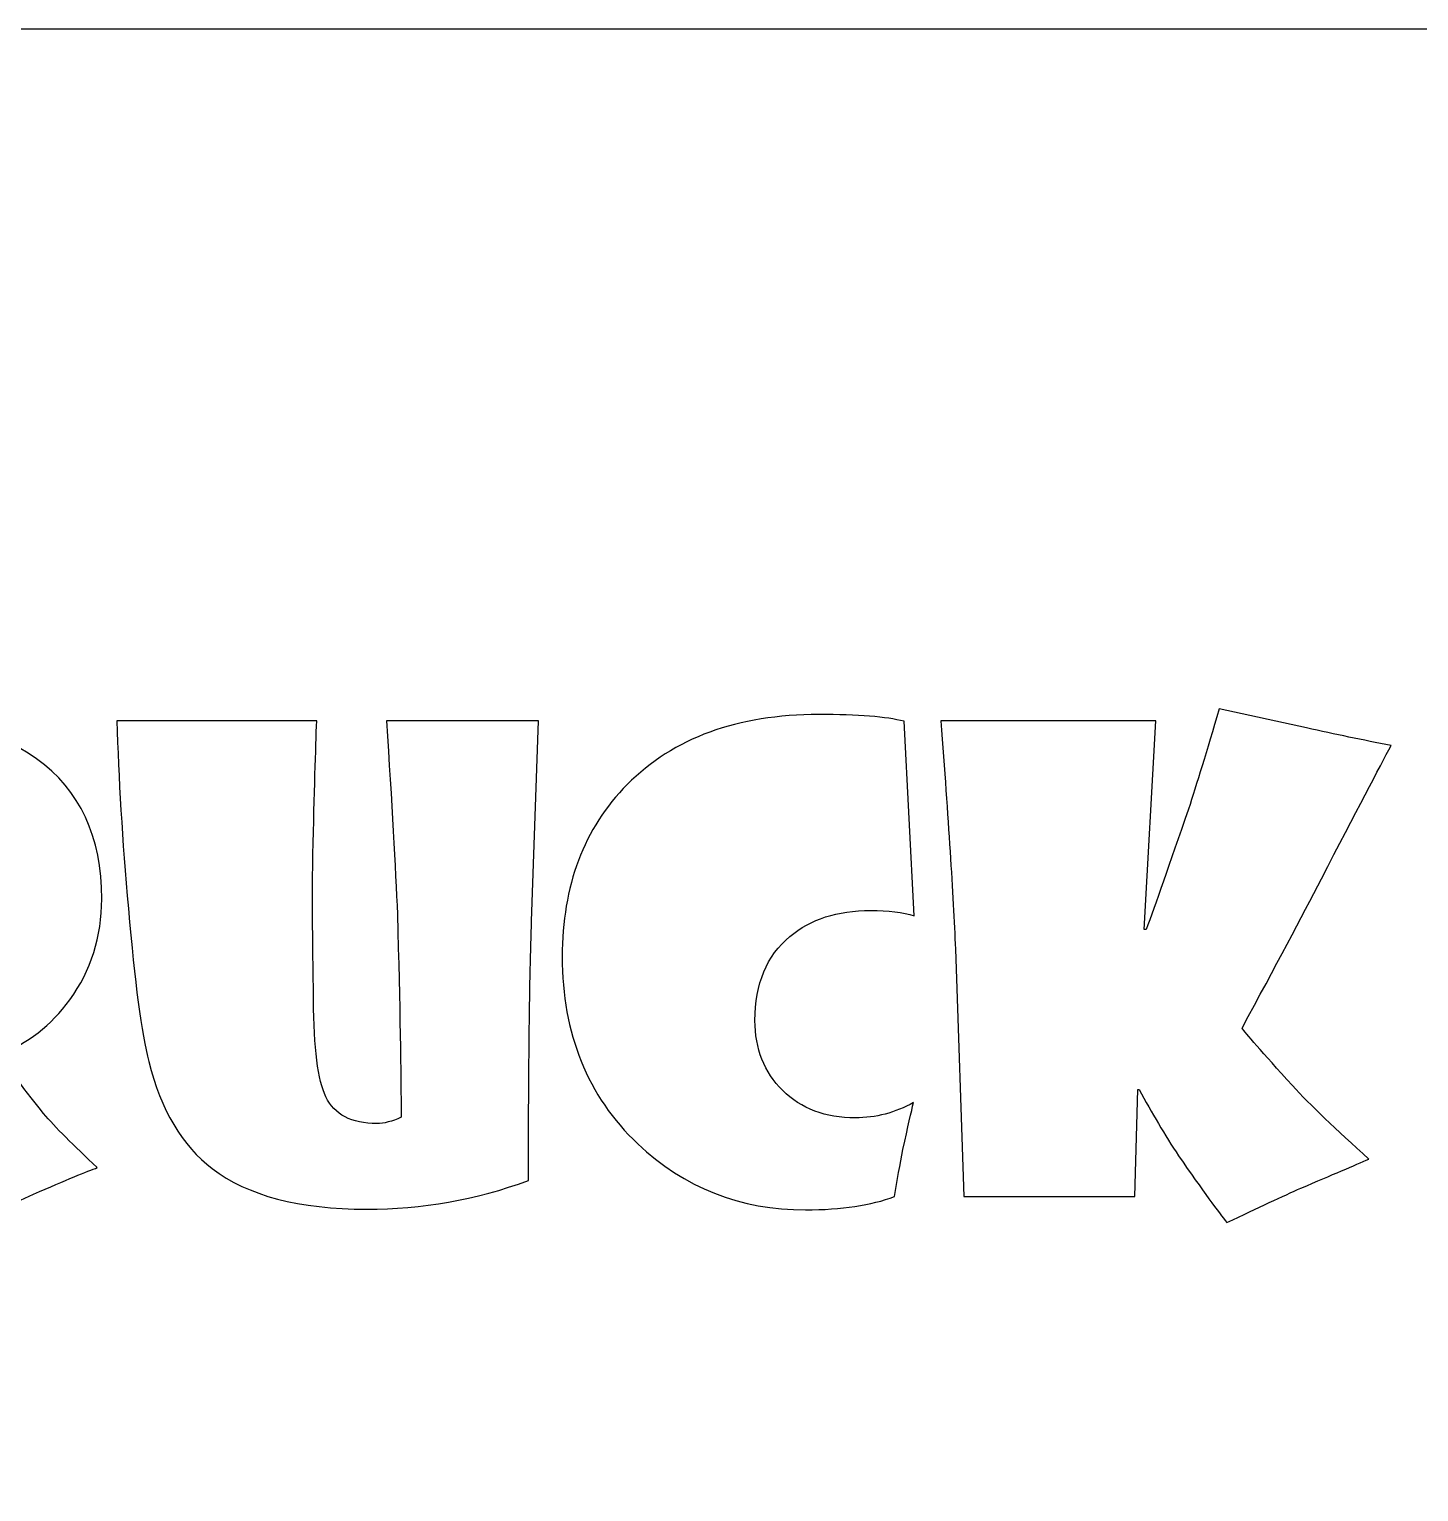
# Model space of a CAD drawing. Header units: centimetres. Extents: x -25 to 25, y -32.5 to 32.5.
# Drawn here: x 3.42 to 14.26, y 21.09 to 32.5 of the extents above; entities that cross this region are included whole.
import ezdxf

# ---------------------------------------------------------------- set-up
doc = ezdxf.new("R2010")
doc.units = ezdxf.units.CM
doc.header["$MEASUREMENT"] = 0
doc.layers.add('Capa 1', color=7, linetype='Continuous')

msp = doc.modelspace()

# ---------------------------------------------------------------- linework, layer by layer
at = {"layer": 'Capa 1', "color": 254}
msp.add_lwpolyline([(-25, -32.5), (25, -32.5), (25, 32.5), (-25, 32.5), (-25, -32.5)], close=True, dxfattribs=at)
at = {"layer": 'Capa 1', "color": 250}
for points, knots in [([(3.98732, 25.71384), (3.98732, 25.41778), (3.90402, 25.15553), (3.73826, 24.9271), (3.73826, 24.9271), (3.59147, 24.72752), (3.40757, 24.58403), (3.18655, 24.49744), (3.18655, 24.49744), (3.23356, 24.42487), (3.34901, 24.2723), (3.53209, 24.04057), (3.53209, 24.04057), (3.62446, 23.93336), (3.76465, 23.79234), (3.95268, 23.61751), (3.95268, 23.61751), (3.87763, 23.59029), (3.71105, 23.52102), (3.45375, 23.41051), (3.45375, 23.41051), (3.27397, 23.32887), (3.10491, 23.24805), (2.94575, 23.16971), (2.94575, 23.16971), (2.89874, 23.22743), (2.79318, 23.37753), (2.62989, 23.61916), (2.62989, 23.61916), (2.55567, 23.74203), (2.44682, 23.9482), (2.3025, 24.23849), (2.3025, 24.23849), (2.3025, 24.23849), (2.29837, 24.23849), (2.29837, 24.23849), (2.29837, 24.23849), (2.29837, 24.23849), (2.27528, 23.39237), (2.27528, 23.39237), (2.27528, 23.39237), (2.27528, 23.39237), (0.91456, 23.39237), (0.91456, 23.39237), (0.91456, 23.39237), (0.89725, 23.74368), (0.87251, 24.32261), (0.84034, 25.12914), (0.84034, 25.12914), (0.8255, 25.60498), (0.79251, 26.26308), (0.74138, 27.10342), (0.74138, 27.10342), (1.18423, 27.1496), (1.58915, 27.1727), (1.95448, 27.1727), (1.95448, 27.1727), (3.30943, 27.1727), (3.98732, 26.68614), (3.98732, 25.71384)], [0, 0, 0, 0, 0.0625, 0.0625, 0.0625, 0.0625, 0.125, 0.125, 0.125, 0.125, 0.1875, 0.1875, 0.1875, 0.1875, 0.25, 0.25, 0.25, 0.25, 0.3125, 0.3125, 0.3125, 0.3125, 0.375, 0.375, 0.375, 0.375, 0.4375, 0.4375, 0.4375, 0.4375, 0.5, 0.5, 0.5, 0.5, 0.5625, 0.5625, 0.5625, 0.5625, 0.625, 0.625, 0.625, 0.625, 0.6875, 0.6875, 0.6875, 0.6875, 0.75, 0.75, 0.75, 0.75, 0.8125, 0.8125, 0.8125, 0.8125, 0.875, 0.875, 0.875, 0.875, 1, 1, 1, 1]), ([(14.04839, 26.91045), (13.96015, 26.74634), (13.77872, 26.39997), (13.5041, 25.87135), (13.5041, 25.87135), (13.35484, 25.58024), (13.14867, 25.19264), (12.88559, 24.70691), (12.88559, 24.70691), (12.90869, 24.67145), (13.03898, 24.52135), (13.27814, 24.25746), (13.27814, 24.25746), (13.41834, 24.10737), (13.61708, 23.91604), (13.87521, 23.68431), (13.87521, 23.68431), (13.76718, 23.6373), (13.59069, 23.56225), (13.34494, 23.45752), (13.34494, 23.45752), (13.20804, 23.39649), (13.01507, 23.3066), (12.76684, 23.1895), (12.76684, 23.1895), (12.70581, 23.26372), (12.58046, 23.4369), (12.38996, 23.70905), (12.38996, 23.70905), (12.28358, 23.87151), (12.18132, 24.04469), (12.08236, 24.22777), (12.08236, 24.22777), (12.08236, 24.22777), (12.07329, 24.22777), (12.07329, 24.22777), (12.07329, 24.22777), (12.07329, 24.22777), (12.04937, 23.39237), (12.04937, 23.39237), (12.04937, 23.39237), (12.04937, 23.39237), (10.71339, 23.39237), (10.71339, 23.39237), (10.71339, 23.39237), (10.71339, 23.39237), (10.64824, 25.32294), (10.64824, 25.32294), (10.64824, 25.32294), (10.63092, 25.74518), (10.59299, 26.33812), (10.53526, 27.10342), (10.53526, 27.10342), (10.53526, 27.10342), (12.21266, 27.10342), (12.21266, 27.10342), (12.21266, 27.10342), (12.21266, 27.10342), (12.12029, 25.47468), (12.12029, 25.47468), (12.12029, 25.47468), (12.12029, 25.47468), (12.13761, 25.47468), (12.13761, 25.47468), (12.13761, 25.47468), (12.20606, 25.66518), (12.31574, 25.97856), (12.46748, 26.41482), (12.46748, 26.41482), (12.52933, 26.60449), (12.60933, 26.86592), (12.70746, 27.19744), (12.70746, 27.19744), (12.70746, 27.19744), (13.38865, 27.04817), (13.38865, 27.04817), (13.38865, 27.04817), (13.61049, 26.99951), (13.82985, 26.95416), (14.04839, 26.91045)], [0, 0, 0, 0, 0.04761905, 0.04761905, 0.04761905, 0.04761905, 0.0952381, 0.0952381, 0.0952381, 0.0952381, 0.14285714, 0.14285714, 0.14285714, 0.14285714, 0.19047619, 0.19047619, 0.19047619, 0.19047619, 0.23809524, 0.23809524, 0.23809524, 0.23809524, 0.28571429, 0.28571429, 0.28571429, 0.28571429, 0.33333333, 0.33333333, 0.33333333, 0.33333333, 0.38095238, 0.38095238, 0.38095238, 0.38095238, 0.42857143, 0.42857143, 0.42857143, 0.42857143, 0.47619048, 0.47619048, 0.47619048, 0.47619048, 0.52380952, 0.52380952, 0.52380952, 0.52380952, 0.57142857, 0.57142857, 0.57142857, 0.57142857, 0.61904762, 0.61904762, 0.61904762, 0.61904762, 0.66666667, 0.66666667, 0.66666667, 0.66666667, 0.71428571, 0.71428571, 0.71428571, 0.71428571, 0.76190476, 0.76190476, 0.76190476, 0.76190476, 0.80952381, 0.80952381, 0.80952381, 0.80952381, 0.85714286, 0.85714286, 0.85714286, 0.85714286, 0.9047619, 0.9047619, 0.9047619, 0.9047619, 1, 1, 1, 1]), ([(7.39654, 27.10342), (7.39654, 27.10342), (7.34128, 25.54066), (7.34128, 25.54066), (7.34128, 25.54066), (7.32561, 25.09451), (7.31737, 24.41992), (7.31737, 23.51607), (7.31737, 23.51607), (6.90503, 23.36763), (6.48444, 23.29341), (6.05561, 23.29341), (6.05561, 23.29341), (5.52699, 23.29341), (5.12455, 23.39897), (4.8491, 23.61009), (4.8491, 23.61009), (4.61572, 23.78904), (4.44996, 24.06696), (4.35347, 24.44548), (4.35347, 24.44548), (4.29739, 24.6632), (4.24462, 25.06152), (4.19513, 25.63962), (4.19513, 25.63962), (4.1473, 26.17401), (4.11761, 26.66222), (4.10607, 27.10342), (4.10607, 27.10342), (4.10607, 27.10342), (5.66471, 27.10342), (5.66471, 27.10342), (5.66471, 27.10342), (5.65646, 26.89066), (5.64657, 26.54429), (5.63502, 26.06433), (5.63502, 26.06433), (5.63007, 25.79631), (5.63172, 25.41696), (5.63997, 24.92545), (5.63997, 24.92545), (5.64162, 24.55187), (5.67378, 24.29952), (5.73646, 24.16922), (5.73646, 24.16922), (5.80326, 24.03067), (5.93521, 23.9614), (6.13395, 23.9614), (6.13395, 23.9614), (6.19003, 23.9614), (6.25353, 23.97789), (6.3228, 24.01005), (6.3228, 24.01005), (6.3228, 24.34157), (6.31373, 24.86937), (6.29477, 25.59261), (6.29477, 25.59261), (6.2791, 25.95547), (6.25106, 26.45852), (6.209, 27.10342), (6.209, 27.10342), (6.209, 27.10342), (7.39654, 27.10342), (7.39654, 27.10342)], [0, 0, 0, 0, 0.05882353, 0.05882353, 0.05882353, 0.05882353, 0.11764706, 0.11764706, 0.11764706, 0.11764706, 0.17647059, 0.17647059, 0.17647059, 0.17647059, 0.23529412, 0.23529412, 0.23529412, 0.23529412, 0.29411765, 0.29411765, 0.29411765, 0.29411765, 0.35294118, 0.35294118, 0.35294118, 0.35294118, 0.41176471, 0.41176471, 0.41176471, 0.41176471, 0.47058824, 0.47058824, 0.47058824, 0.47058824, 0.52941176, 0.52941176, 0.52941176, 0.52941176, 0.58823529, 0.58823529, 0.58823529, 0.58823529, 0.64705882, 0.64705882, 0.64705882, 0.64705882, 0.70588235, 0.70588235, 0.70588235, 0.70588235, 0.76470588, 0.76470588, 0.76470588, 0.76470588, 0.82352941, 0.82352941, 0.82352941, 0.82352941, 0.88235294, 0.88235294, 0.88235294, 0.88235294, 1, 1, 1, 1]), ([(10.32662, 25.58272), (10.23838, 25.60993), (10.12457, 25.62395), (9.98602, 25.62395), (9.98602, 25.62395), (9.7279, 25.62395), (9.51843, 25.55633), (9.35762, 25.42108), (9.35762, 25.42108), (9.17537, 25.27016), (9.08465, 25.05162), (9.08465, 24.76628), (9.08465, 24.76628), (9.08465, 24.54445), (9.1564, 24.36219), (9.30072, 24.21952), (9.30072, 24.21952), (9.44503, 24.07685), (9.63389, 24.00593), (9.86727, 24.00593), (9.86727, 24.00593), (10.02726, 24.00593), (10.17817, 24.04552), (10.32167, 24.12468), (10.32167, 24.12468), (10.30517, 24.05789), (10.27796, 23.93666), (10.2392, 23.75935), (10.2392, 23.75935), (10.21611, 23.64225), (10.19467, 23.51937), (10.17323, 23.39237), (10.17323, 23.39237), (9.99262, 23.3231), (9.76171, 23.28846), (9.47967, 23.28846), (9.47967, 23.28846), (8.9692, 23.28846), (8.53212, 23.45999), (8.17008, 23.80306), (8.17008, 23.80306), (7.77671, 24.17664), (7.58044, 24.6632), (7.58044, 25.26274), (7.58044, 25.26274), (7.58044, 25.81692), (7.7495, 26.26472), (8.08761, 26.60697), (8.08761, 26.60697), (8.44882, 26.97065), (8.94693, 27.1529), (9.58276, 27.1529), (9.58276, 27.1529), (9.88871, 27.1529), (10.11055, 27.13558), (10.24745, 27.10012), (10.24745, 27.10012), (10.24745, 27.10012), (10.32662, 25.58272), (10.32662, 25.58272)], [0, 0, 0, 0, 0.0625, 0.0625, 0.0625, 0.0625, 0.125, 0.125, 0.125, 0.125, 0.1875, 0.1875, 0.1875, 0.1875, 0.25, 0.25, 0.25, 0.25, 0.3125, 0.3125, 0.3125, 0.3125, 0.375, 0.375, 0.375, 0.375, 0.4375, 0.4375, 0.4375, 0.4375, 0.5, 0.5, 0.5, 0.5, 0.5625, 0.5625, 0.5625, 0.5625, 0.625, 0.625, 0.625, 0.625, 0.6875, 0.6875, 0.6875, 0.6875, 0.75, 0.75, 0.75, 0.75, 0.8125, 0.8125, 0.8125, 0.8125, 0.875, 0.875, 0.875, 0.875, 1, 1, 1, 1])]:
    msp.add_open_spline(points, degree=3, knots=knots, dxfattribs=at)

doc.saveas('drawing.dxf')
